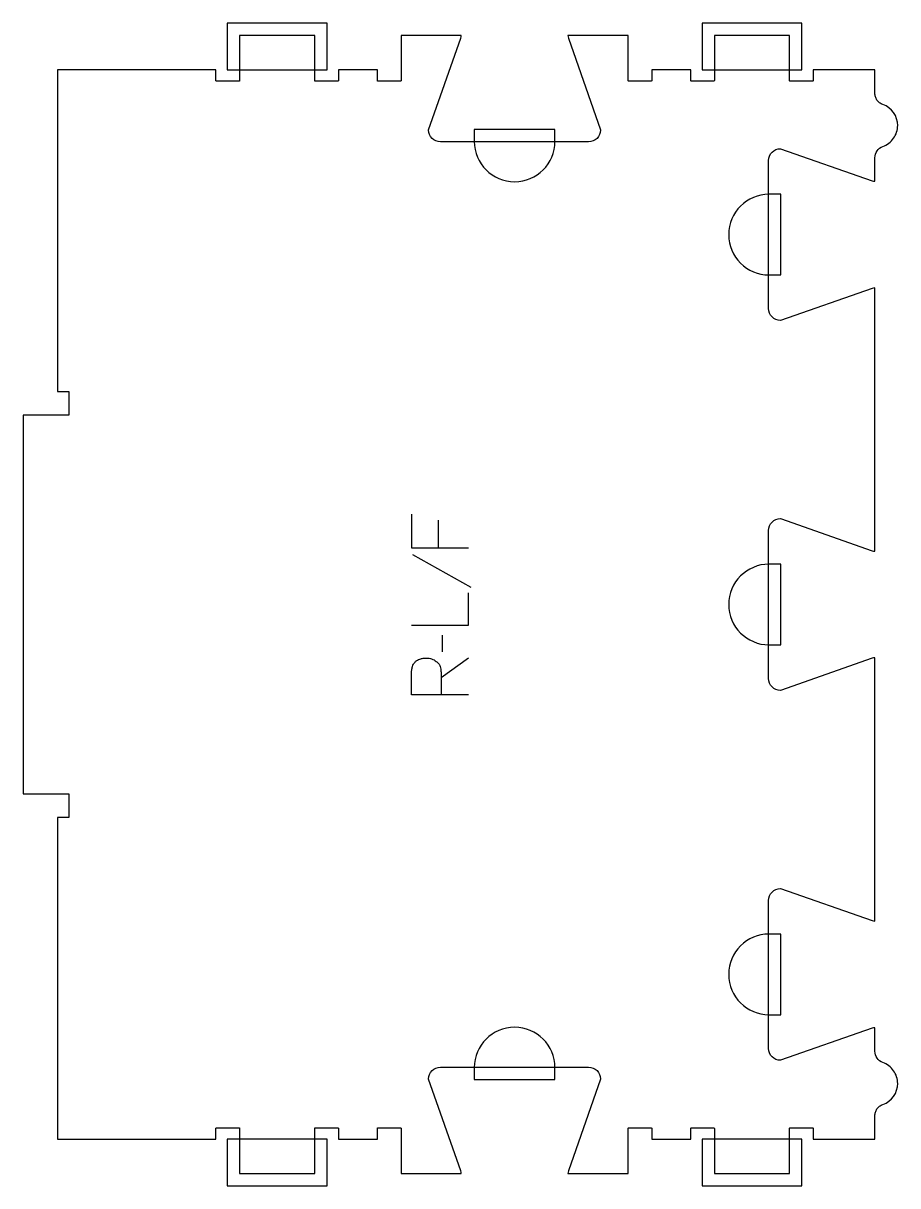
# Model space of a CAD drawing. Extents: x 0 to 460, y -6 to 606.
import ezdxf

# ---------------------------------------------------------------- set-up
doc = ezdxf.new("R2010")
doc.units = 0
for name, color, linetype in [('1_ANYTOOL_1MMDEEP_LABELS_S', 2, 'CONTINUOUS'), ('4_ANYTOOL_CUTTHROUGH_OUTSI', 5, 'CONTINUOUS'), ('5_ANYTOOL_HALF_MILL_9MM_IN', 3, 'CONTINUOUS')]:
    doc.layers.add(name, color=color, linetype=linetype)

msp = doc.modelspace()

# ---------------------------------------------------------------- linework, layer by layer
at = {"layer": '1_ANYTOOL_1MMDEEP_LABELS_S'}
for p, q in [((218.412562, 344.128568), (218.412562, 329.642854)), ((204.912562, 326.042854), (235.68399, 308.85714)), ((220.555419, 283.65714), (220.641133, 274.871426)), ((219.998276, 261.199997), (234.48399, 271.65714))]:
    msp.add_line(p, q, dxfattribs=at)
for points in [[(204.441133, 347.299997), (204.441133, 329.642854), (234.441133, 329.642854)], [(204.441133, 288.799997), (234.441133, 288.799997), (234.441133, 305.899997)]]:
    msp.add_lwpolyline(points, dxfattribs=at)
msp.add_lwpolyline([(234.441133, 252.199997), (204.441133, 252.199997), (204.441133, 263.55714, -0.030274), (204.548149, 265.322953, -0.049), (204.931312, 267.04464, -0.050774), (205.523768, 268.377163, -0.06445), (206.401847, 269.535711, -0.0646), (207.537878, 270.425623, -0.052254), (208.85274, 271.030354, -0.050381), (210.545289, 271.41949, -0.031337), (212.28399, 271.528568, -0.040022), (213.658047, 271.418408, -0.042626), (214.994704, 271.083926, -0.04247), (216.284424, 270.515241, -0.036572), (217.469704, 269.749997, -0.051097), (218.48366, 268.808219, -0.061981), (219.25899, 267.666068, -0.061813), (219.73549, 266.357066, -0.049309), (219.912562, 264.971426, -0.003273), (219.950253, 264.103775, -0.003121), (219.976847, 263.235711, -0.003882), (219.993767, 262.21793, -0.002215), (219.998276, 261.199997), (219.998276, 252.242854)], format="xyb", dxfattribs=at)
at = {"layer": '4_ANYTOOL_CUTTHROUGH_OUTSI'}
msp.add_lwpolyline([(448.433887, 64.344647), (448.433887, 76.744231, 0.061902), (447.039017, 76.509569), (398.766475, 59.614035, -0.084368), (398.683887, 59.6, -0.414214), (392.433887, 65.85), (392.433887, 143.85, -0.414214), (398.683887, 150.1, -0.084368), (398.766475, 150.085965), (447.050082, 133.186852, 0.061178), (448.433887, 132.955437), (448.433887, 271.644563, 0.061784), (447.039017, 271.409569), (398.766475, 254.514035, -0.084368), (398.683887, 254.5, -0.414214), (392.433887, 260.75), (392.433887, 338.75, -0.414214), (398.683887, 345, -0.084368), (398.766475, 344.985965), (447.050082, 328.086852, 0.061178), (448.433887, 327.855437), (448.433887, 466.544563, 0.061784), (447.039017, 466.309569), (398.766475, 449.414035, -0.084368), (398.683887, 449.4, -0.414214), (392.433887, 455.65), (392.433887, 533.65, -0.414214), (398.683887, 539.9, -0.084368), (398.766475, 539.885965), (447.050082, 522.986852, 0.061295), (448.433887, 522.755769), (448.433887, 535.155353, -0.317837), (452.600554, 541.047909, 0.081314), (455.745093, 542.774395, 0.146504), (459.85432, 548.58572, 0.081314), (460.433887, 552.125916, 0.317837), (452.600554, 563.203922, -0.074967), (450.857055, 564.132742, -0.083658), (449.493124, 565.554263, -0.078952), (448.697556, 567.243181, -0.070762), (448.433887, 569.096012), (448.433887, 581.5), (415.933883, 581.5), (415.933883, 575.75, -0.414214), (415.683883, 575.5), (403.683883, 575.5, -0.414214), (403.433883, 575.75), (403.433883, 599.5), (363.933879, 599.5), (363.933508, 575.750746, -0.414209), (363.683508, 575.50075), (351.683508, 575.50075, -0.414223), (351.433508, 575.750758), (351.433688, 581.500371), (330.933887, 581.500004), (330.933887, 575.75, -0.414214), (330.683887, 575.5), (318.683887, 575.5, -0.414214), (318.433887, 575.75), (318.433887, 599.5), (286.789325, 599.499993, 0.061784), (287.024319, 598.105123), (303.919852, 549.832581, -0.084368), (303.933887, 549.749993, -0.414214), (297.683887, 543.499993), (219.683887, 543.499993, -0.414214), (213.433887, 549.749993, -0.084368), (213.447923, 549.832581), (230.347036, 598.116188, 0.061178), (230.57845, 599.499993), (198.933887, 599.5), (198.933887, 575.75, -0.414214), (198.683887, 575.5), (186.683887, 575.5, -0.414214), (186.433887, 575.75), (186.433887, 581.5), (165.933891, 581.5), (165.933891, 575.75, -0.414214), (165.683891, 575.5), (153.683891, 575.5, -0.414214), (153.433891, 575.75), (153.433891, 599.5), (113.933891, 599.5), (113.933891, 575.75, -0.414214), (113.683891, 575.5), (101.683891, 575.5, -0.414214), (101.433891, 575.75), (101.433891, 581.5), (18, 581.5), (18, 412), (23.75, 412, -0.414214), (24, 411.75), (24, 399.75, -0.414214), (23.75, 399.5), (0, 399.5), (0, 200), (23.75, 200, -0.414214), (24, 199.75), (24, 187.75, -0.414214), (23.75, 187.5), (18, 187.5), (18, 18), (101.433891, 18), (101.433891, 23.75, -0.414214), (101.683891, 24), (113.683891, 24, -0.414214), (113.933891, 23.75), (113.933891, 0), (153.433891, 0), (153.433891, 23.75, -0.414214), (153.683891, 24), (165.683891, 24, -0.414214), (165.933891, 23.75), (165.933891, 18), (186.433887, 18), (186.433887, 23.75, -0.414214), (186.683887, 24), (198.683887, 24, -0.414214), (198.933887, 23.75), (198.933887, 0), (230.57845, 0.000007, 0.061784), (230.343456, 1.394877), (213.447923, 49.667419, -0.084368), (213.433887, 49.750007, -0.414214), (219.683887, 56.000007), (297.683887, 56.000007, -0.414214), (303.933887, 49.750007, -0.084368), (303.919852, 49.667419), (287.020739, 1.383812, 0.061178), (286.789325, 0.000007), (318.433887, 0), (318.433887, 23.75, -0.414214), (318.683887, 24), (330.683887, 24, -0.414214), (330.933887, 23.75), (330.933887, 17.999996), (351.433688, 17.999629), (351.433508, 23.749242, -0.414223), (351.683508, 23.99925), (363.683508, 23.99925, -0.414209), (363.933508, 23.749254), (363.933879, 0), (403.433883, 0), (403.433883, 23.75, -0.414214), (403.683883, 24), (415.683883, 24, -0.414214), (415.933883, 23.75), (415.933883, 18), (448.433887, 18), (448.433887, 30.403988, -0.070762), (448.697556, 32.256819, -0.078952), (449.493124, 33.945737, -0.083658), (450.857055, 35.367258, -0.074967), (452.600554, 36.296078, 0.317837), (460.433887, 47.374084, 0.081314), (459.85432, 50.91428, 0.146504), (455.745093, 56.725605, 0.081314), (452.600554, 58.452091, -0.317837)], format="xyb", close=True, dxfattribs=at)
at = {"layer": '5_ANYTOOL_HALF_MILL_9MM_IN'}
for points in [[(113.433891, 581.5), (153.933891, 581.5), (159.933891, 581.5), (159.933891, 599.74), (159.933891, 606), (107.433891, 606), (107.433891, 599.74), (107.433891, 581.5)], [(363.433883, 581.5), (403.933883, 581.5), (409.933883, 581.5), (409.933883, 599.74), (409.933883, 606), (357.433883, 606), (357.433883, 599.74), (357.433883, 581.5)], [(153.933891, 18), (113.433891, 18), (107.433891, 18), (107.433891, -6.5), (113.693891, -6.5), (153.673891, -6.5), (159.933891, -6.5), (159.933891, 18)], [(403.933883, 18), (363.433883, 18), (357.433883, 18), (357.433883, -6.5), (363.693883, -6.5), (403.673883, -6.5), (409.933883, -6.5), (409.933883, 18)]]:
    msp.add_lwpolyline(points, close=True, dxfattribs=at)
for points in [[(237.43389, 543.739993, 0.999765), (279.933887, 543.749993), (279.933887, 549.999993), (237.433887, 549.999993)], [(392.683887, 515.9, 1), (392.683887, 473.4), (398.933887, 473.4), (398.933887, 515.9)], [(392.673887, 320.999998, 0.999765), (392.683887, 278.5), (398.933887, 278.5), (398.933887, 321)], [(392.673887, 126.099998, 0.999765), (392.683887, 83.6), (398.933887, 83.6), (398.933887, 126.1)], [(279.933887, 55.750007, 1), (237.433887, 55.750007), (237.433887, 49.500007), (279.933887, 49.500007)]]:
    msp.add_lwpolyline(points, format="xyb", close=True, dxfattribs=at)

doc.saveas('drawing.dxf')
